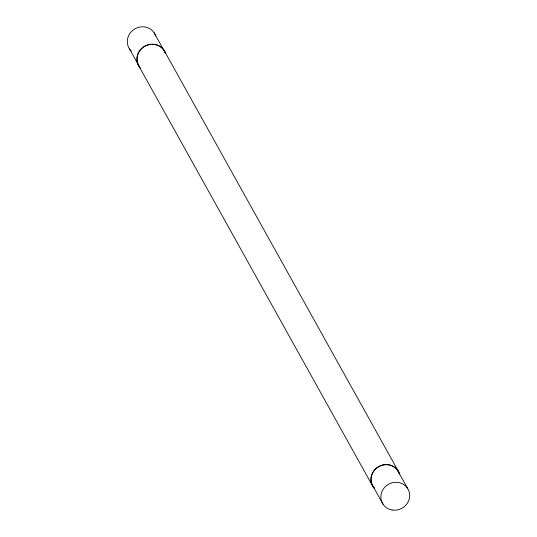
<?xml version="1.0" encoding="UTF-8"?>
<svg xmlns="http://www.w3.org/2000/svg" width="537" height="537" viewBox="0 0 537 537"><rect width="100%" height="100%" fill="white"/><g stroke="black" fill="none" stroke-linecap="round" stroke-linejoin="round"><path stroke-width="0.81" d="M163.986 50.216L397.944 470.546M154.126 32.777L163.872 50.29M397.742 470.681L407.489 488.193M373.316 486.75L383.062 504.263M129.524 48.954L139.271 66.474A14.727 13.861 -29.1 0 1 151.025 44.363M139.157 66.548L373.114 486.884M140.533 68.266A14.868 13.996 -29.1 0 1 144.426 46.343A14.868 13.996 -29.1 0 1 165.584 53.499M374.49 488.603A14.868 13.996 -29.1 0 1 378.384 466.68A14.868 13.996 -29.1 0 1 399.541 473.835M374.665 488.442A14.627 13.767 -29.1 0 1 378.498 466.875A14.627 13.767 -29.1 0 1 399.313 473.916M152.542 44.309A14.727 13.861 -29.1 0 1 165.45 53.546M131.404 51.176A14.727 13.861 -29.1 0 1 134.418 29.146A14.727 13.861 -29.1 0 1 155.703 36.033M392.07 509.996A14.627 13.767 -29.1 0 0 409.06 491.429A14.627 13.767 -29.1 0 0 384.7 487.267A14.627 13.767 -29.1 0 0 392.07 509.996"/></g></svg>
